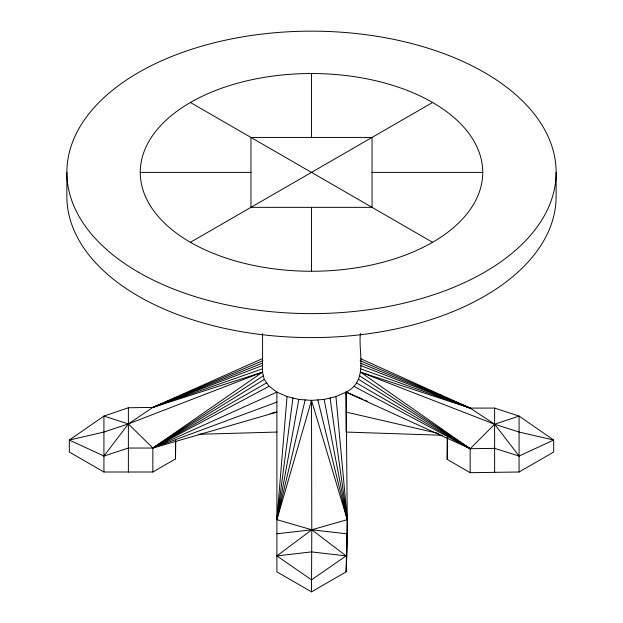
<?xml version="1.0" encoding="UTF-8"?>
<svg xmlns="http://www.w3.org/2000/svg" width="623" height="623" viewBox="0 0 623 623"><rect width="100%" height="100%" fill="white"/><g stroke="black" fill="none" stroke-linecap="round" stroke-linejoin="round"><path stroke-width="0.93" d="M262.571 333.476L262.571 372.133L152.83 407.411L128.377 407.754L103.924 416.078L69.324 440.048L69.324 452.033L103.924 472.008L152.845 472.008L175.499 458.925L175.787 440.804M467.351 407.278L470.155 408.088L494.615 408.088L519.076 416.078L553.676 440.048L553.676 452.033L519.076 472.008L470.17 472.678L447.213 459.424L447.501 437.463M270.273 413.579L276.9 412.083L152.845 448.038L128.385 448.038L103.924 456.028L69.324 440.048L103.924 432.058L128.377 423.897L262.571 372.133L264.238 379.446L269.128 386.26L276.9 392.108L276.9 571.875L311.5 591.85L346.1 571.875L347.26 519.668L346.1 392.108C368.832 380.949 358.054 353.163 360.429 333.476M346.1 571.875L347.26 543.638L347.26 519.668L335.961 396.594L346.1 392.108L362.952 399.335M152.845 472.008L152.845 448.038L276.9 392.108L287.039 396.594L276.9 519.66L311.788 529.791L346.676 533.786L346.676 557.756M292.935 398.004L276.9 519.66L311.5 400.379L324.162 399.421L335.961 396.594M276.9 533.786L311.788 529.791L347.26 519.668L311.5 400.379L298.838 399.421L276.9 519.66L305.169 399.896M345.734 394.009L346.1 392.108L470.17 448.708L494.623 448.373L519.076 456.028L553.676 440.048L519.076 432.058L494.623 424.232L360.429 372.133L470.17 448.708L470.17 472.678M103.924 456.028L128.377 423.897L152.83 407.411L262.727 358.474M311.5 591.85L311.788 529.791L346.1 555.895L311.5 579.865L276.9 555.895L311.788 529.791L311.5 400.379M103.924 472.008L103.924 416.078L128.377 423.897L152.845 448.038L262.571 372.133M276.9 402.092L152.845 448.038L263.404 375.786M269.128 386.26L152.845 448.038L264.238 379.446M190.412 242.3L432.588 102.476M152.845 448.038L266.683 382.849M262.867 360.67L152.83 407.411L262.493 368.8M262.205 363.225L152.83 407.411L262.431 365.514M276.9 555.895L311.5 551.9L346.1 555.895M198.675 434.293L276.9 432.058M140.253 172.392L250.952 172.392M372.048 172.392L482.747 172.392A171.247 98.87 0 0 0 225.876 86.768A171.247 98.87 0 0 0 225.876 258.008A171.247 98.87 0 0 0 482.747 172.392M442.353 435.29L346.1 432.058L346.1 392.108M346.1 412.083L438.709 433.491M287.039 396.594L298.838 399.421M360.429 372.133L470.155 408.088L494.623 424.232L519.076 456.028M360.507 368.808L470.155 408.088L360.273 358.552M461.947 405.043L470.155 408.088L360.086 360.686M360.569 365.522L470.155 408.088L360.795 363.256M364.72 400.091L367.383 401.235M353.872 386.26L470.17 448.708L494.623 424.232L519.076 416.078L519.076 472.008M190.412 102.476L432.588 242.3M466.066 446.341L470.17 448.708L359.596 375.786M356.317 382.849L470.17 448.708L358.762 379.446M317.831 399.896L347.26 519.668L330.065 398.004M324.162 399.421L347.26 519.668M494.615 408.088L494.623 472.343M128.377 407.754L128.385 472.008M556.137 172.392L556.137 196.362A244.637 141.242 0 0 1 311.5 337.596A244.637 141.242 0 0 1 66.863 196.362L66.863 172.392M447.213 437.377L447.213 459.424M311.5 73.522L311.5 137.434M311.5 207.342L311.5 271.254M175.499 440.71L175.499 458.925M372.048 137.434L250.952 137.434L250.952 207.342L372.048 207.342L372.048 137.434M138.516 272.259A244.637 141.242 0 0 0 547.796 208.946A244.637 141.242 0 0 0 248.188 35.963A244.637 141.242 0 0 0 138.516 272.259"/></g></svg>
